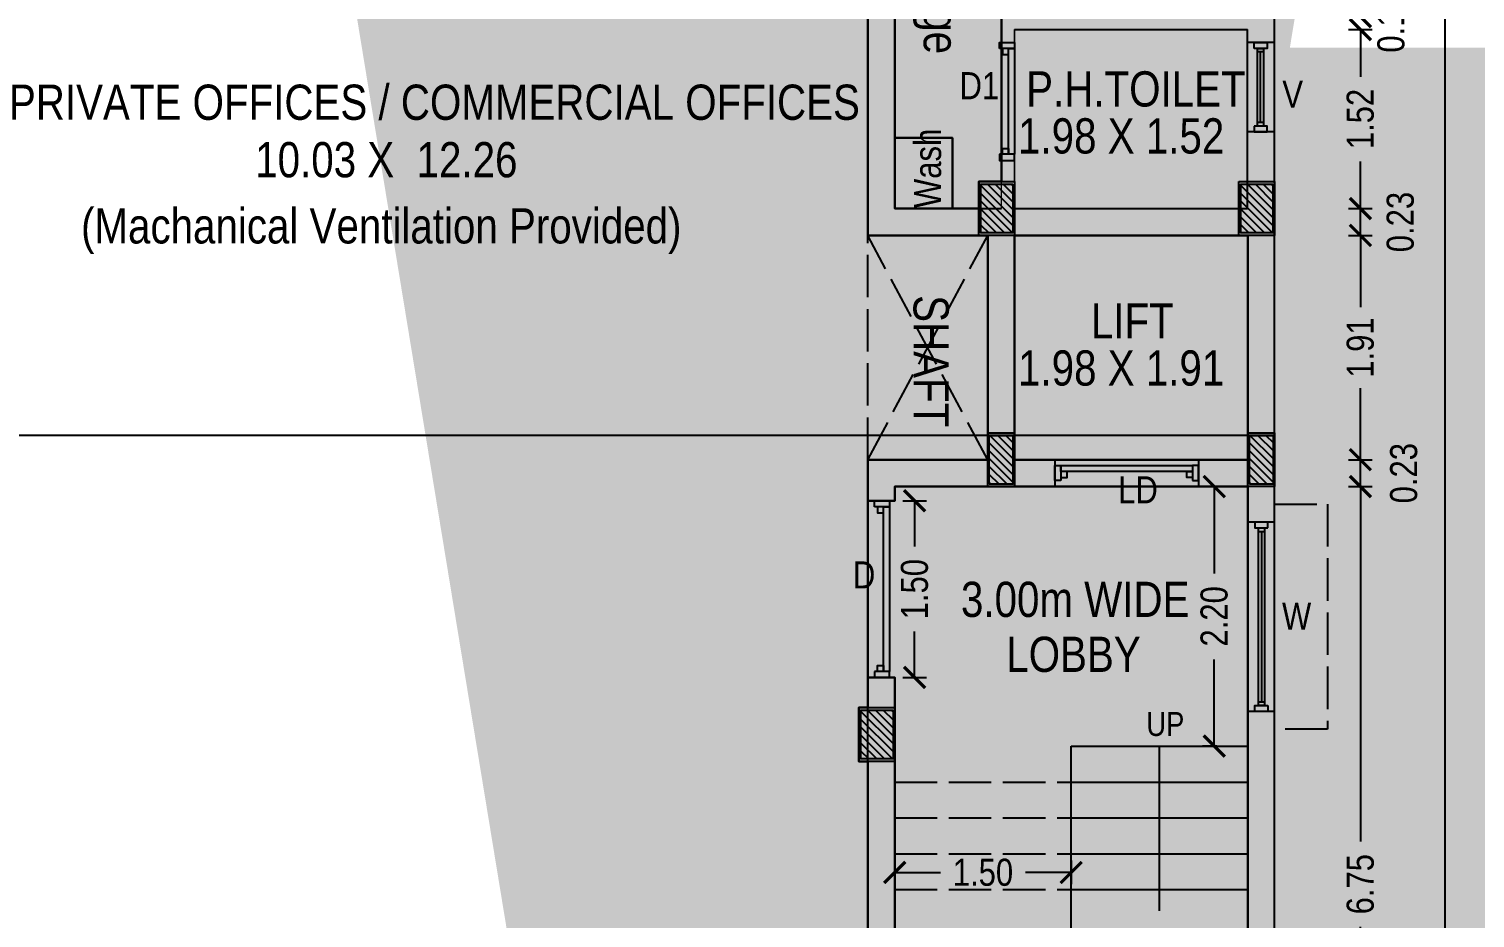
# Model space of a CAD drawing. Header units: metres. Extents: x 144 to 1259, y -1474 to -210.
# Drawn here: x 1175.28 to 1187.57, y -1179.01 to -1171.45 of the extents above; entities that cross this region are included whole.
import ezdxf

# ---------------------------------------------------------------- set-up
doc = ezdxf.new("R2010")
doc.units = ezdxf.units.M
doc.linetypes.add('ACAD_ISO02W100', pattern=[15, 12, -3])
for name, color, linetype, lineweight in [('_0', 7, 'Continuous', 5), ('BLK_1_FLR_1_SP_WC', 233, 'Continuous', 5), ('BLK_1_FLR_1_WASH', 56, 'Continuous', 5)]:
    doc.layers.add(name, color=color, linetype=linetype, lineweight=lineweight)
for name, color, linetype in [('BLK_1_FLR_1_AC_ROOM', 2, 'Continuous'), ('BLK_1_FLR_1_BLT_UP_AREA', 1, 'Continuous'), ('BLK_1_FLR_1_CARPET_AREA', 10, 'Continuous'), ('BLK_1_FLR_1_EXIT_WIDTH_DOOR', 2, 'Continuous'), ('BLK_1_FLR_3_BATH_HT', 205, 'Continuous'), ('wall', 2, 'Continuous')]:
    doc.layers.add(name, color=color, linetype=linetype)
doc.layers.add('BLK_1_FLR_1_DA_LIFT_1', color=30, linetype='Continuous', plot=False)
doc.styles.add('RS1', font='romans.shx', dxfattribs={"width": 0.75})
doc.styles.get("Standard").update_dxf_attribs({"font": 'swissck.ttf'})
doc.styles.add('STYLE1', font='swissck.ttf', dxfattribs={"height": 0.23})
doc.dimstyles.new('DIM-25', dxfattribs={"dimscale": 0.25, "dimtxt": 200, "dimasz": 100, "dimexe": 25, "dimexo": 25, "dimgap": 35, "dimtad": 1, "dimdec": 0, "dimrnd": 5, "dimzin": 0, "dimdsep": 46, "dimtxsty": 'RS1', "dimblk": 'ARCHTICK', "dimcen": 100, "dimdle": 25, "dimclrd": 8, "dimclre": 8, "dimclrt": 4, "dimadec": 0, "dimazin": 0, "dimtfac": 0.5, "dimtdec": 0, "dimtmove": 1, "dimatfit": 0, "dimfxl": 0, "dimfrac": 1, "dimtolj": 1, "dimtzin": 0, "dimarcsym": 0})
doc.dimstyles.get("Standard").update_dxf_attribs({"dimtxt": 0.23, "dimasz": 0.18, "dimexe": 0.1, "dimexo": 0, "dimgap": 0.09, "dimtad": 0, "dimzin": 0, "dimdsep": 46, "dimtxsty": 'STYLE1', "dimblk": 'ARCHTICK', "dimcen": 0.09, "dimadec": 0, "dimazin": 0, "dimtfac": 1, "dimtofl": 0, "dimtmove": 2, "dimatfit": 3, "dimfxl": 0, "dimtolj": 1, "dimtzin": 0, "dimarcsym": 0})

# ---------------------------------------------------------------- blocks, each defined once
blk = doc.blocks.new('_ArchTick')
at = {"color": 0, "const_width": 0.15}
blk.add_lwpolyline([(-0.5, -0.5), (0.5, 0.5)], dxfattribs=at)
blk = doc.blocks.new('*D170')
at = {"color": 0, "lineweight": -2}
for p, q in [((1186.492, -1175.341), (1186.692, -1175.341)), ((1186.592, -1175.341), (1186.592, -1178.355)), ((1186.592, -1182.094), (1186.592, -1179.081)), ((1186.492, -1182.094), (1186.692, -1182.094))]:
    blk.add_line(p, q, dxfattribs=at)
at = {"layer": 'Defpoints', "color": 0}
for p in [(1185.635, -1175.341), (1185.635, -1182.094), (1186.592, -1182.094)]:
    blk.add_point(p, dxfattribs=at)
at = {"color": 0, "lineweight": -2, "xscale": 0.18, "yscale": 0.18, "zscale": 0.18}
for p, rotation in [((1186.592, -1175.341), 90), ((1186.592, -1182.094), 270)]:
    blk.add_blockref('_ArchTick', p, dxfattribs=dict(at, rotation=rotation))
at = {"color": 0, "insert": (1186.592, -1178.718), "char_height": 0.23, "attachment_point": 5, "rotation": 90, "style": 'STYLE1'}
blk.add_mtext('\\A1;6.75', dxfattribs=at)
blk = doc.blocks.new('*D153')
at = {"color": 0, "lineweight": -2}
for p, q in [((1186.492, -1175.113), (1186.692, -1175.113)), ((1186.592, -1175.341), (1186.592, -1175.113)), ((1186.492, -1175.341), (1186.692, -1175.341))]:
    blk.add_line(p, q, dxfattribs=at)
at = {"layer": 'Defpoints', "color": 0}
for p in [(1185.635, -1175.113), (1186.592, -1175.113), (1185.635, -1175.341)]:
    blk.add_point(p, dxfattribs=at)
at = {"color": 0, "lineweight": -2, "xscale": 0.18, "yscale": 0.18, "zscale": 0.18}
for p, rotation in [((1186.592, -1175.113), 90), ((1186.592, -1175.341), 270)]:
    blk.add_blockref('_ArchTick', p, dxfattribs=dict(at, rotation=rotation))
at = {"color": 0, "insert": (1186.961, -1175.227), "char_height": 0.23, "attachment_point": 5, "rotation": 90, "style": 'STYLE1'}
blk.add_mtext('\\A1;0.23', dxfattribs=at)
blk = doc.blocks.new('*D154')
at = {"color": 0, "lineweight": -2}
for p, q in [((1186.492, -1172.979), (1186.692, -1172.979)), ((1186.592, -1173.208), (1186.592, -1172.979)), ((1186.492, -1173.208), (1186.692, -1173.208))]:
    blk.add_line(p, q, dxfattribs=at)
at = {"layer": 'Defpoints', "color": 0}
for p in [(1185.633, -1172.979), (1186.592, -1172.979), (1185.635, -1173.208)]:
    blk.add_point(p, dxfattribs=at)
at = {"color": 0, "lineweight": -2, "xscale": 0.18, "yscale": 0.18, "zscale": 0.18}
for p, rotation in [((1186.592, -1172.979), 90), ((1186.592, -1173.208), 270)]:
    blk.add_blockref('_ArchTick', p, dxfattribs=dict(at, rotation=rotation))
at = {"color": 0, "insert": (1186.932, -1173.094), "char_height": 0.23, "attachment_point": 5, "rotation": 90, "style": 'STYLE1'}
blk.add_mtext('\\A1;0.23', dxfattribs=at)
blk = doc.blocks.new('*D160')
at = {"color": 0, "lineweight": -2}
for p, q in [((1187.213, -1158.774), (1187.413, -1158.774)), ((1187.313, -1158.774), (1187.313, -1170.103)), ((1187.313, -1182.324), (1187.313, -1170.996)), ((1187.213, -1182.324), (1187.413, -1182.324))]:
    blk.add_line(p, q, dxfattribs=at)
at = {"layer": 'Defpoints', "color": 0}
for p in [(1185.539, -1158.774), (1187.313, -1158.774), (1185.539, -1182.324)]:
    blk.add_point(p, dxfattribs=at)
at = {"color": 0, "lineweight": -2, "xscale": 0.18, "yscale": 0.18, "zscale": 0.18}
for p, rotation in [((1187.313, -1158.774), 90), ((1187.313, -1182.324), 270)]:
    blk.add_blockref('_ArchTick', p, dxfattribs=dict(at, rotation=rotation))
at = {"color": 0, "insert": (1187.313, -1170.549), "char_height": 0.23, "attachment_point": 5, "rotation": 90, "style": 'STYLE1'}
blk.add_mtext('\\A1;23.55', dxfattribs=at)
blk = doc.blocks.new('*D189')
at = {"color": 0, "lineweight": -2}
for p, q in [((1182.635, -1178.518), (1182.635, -1178.718)), ((1182.635, -1178.618), (1183.024, -1178.618)), ((1184.135, -1178.618), (1183.746, -1178.618)), ((1184.135, -1178.518), (1184.135, -1178.718))]:
    blk.add_line(p, q, dxfattribs=at)
at = {"layer": 'Defpoints', "color": 0}
for p in [(1182.635, -1178.46), (1184.135, -1178.46), (1182.635, -1178.618)]:
    blk.add_point(p, dxfattribs=at)
at = {"color": 0, "lineweight": -2, "xscale": 0.18, "yscale": 0.18, "zscale": 0.18, "rotation": 180}
blk.add_blockref('_ArchTick', (1182.635, -1178.618), dxfattribs=at)
at = {"color": 0, "lineweight": -2, "xscale": 0.18, "yscale": 0.18, "zscale": 0.18}
blk.add_blockref('_ArchTick', (1184.135, -1178.618), dxfattribs=at)
at = {"color": 0, "insert": (1183.385, -1178.618), "char_height": 0.23, "attachment_point": 5, "style": 'STYLE1'}
blk.add_mtext('\\A1;1.50', dxfattribs=at)
blk = doc.blocks.new('*D220')
at = {"layer": '_0', "color": 0, "lineweight": -2}
for p, q in [((1186.492, -1173.208), (1186.692, -1173.208)), ((1186.592, -1173.208), (1186.592, -1173.817)), ((1186.592, -1175.113), (1186.592, -1174.504)), ((1186.492, -1175.113), (1186.692, -1175.113))]:
    blk.add_line(p, q, dxfattribs=at)
at = {"layer": 'Defpoints', "color": 0}
for p in [(1185.635, -1173.208), (1185.635, -1175.113), (1186.592, -1175.113)]:
    blk.add_point(p, dxfattribs=at)
at = {"layer": '_0', "color": 0, "lineweight": -2, "xscale": 0.18, "yscale": 0.18, "zscale": 0.18}
for p, rotation in [((1186.592, -1173.208), 90), ((1186.592, -1175.113), 270)]:
    blk.add_blockref('_ArchTick', p, dxfattribs=dict(at, rotation=rotation))
at = {"layer": '_0', "color": 0, "insert": (1186.592, -1174.16), "char_height": 0.23, "attachment_point": 5, "rotation": 90, "style": 'STYLE1'}
blk.add_mtext('\\A1;1.91', dxfattribs=at)
blk = doc.blocks.new('*D221')
at = {"layer": '_0', "color": 0, "lineweight": -2}
for p, q in [((1186.492, -1171.459), (1186.692, -1171.459)), ((1186.592, -1171.459), (1186.592, -1171.86)), ((1186.592, -1172.979), (1186.592, -1172.579)), ((1186.492, -1172.979), (1186.692, -1172.979))]:
    blk.add_line(p, q, dxfattribs=at)
at = {"layer": 'Defpoints', "color": 0}
for p in [(1185.633, -1171.459), (1186.592, -1171.459), (1185.633, -1172.979)]:
    blk.add_point(p, dxfattribs=at)
at = {"layer": '_0', "color": 0, "lineweight": -2, "xscale": 0.18, "yscale": 0.18, "zscale": 0.18}
for p, rotation in [((1186.592, -1171.459), 90), ((1186.592, -1172.979), 270)]:
    blk.add_blockref('_ArchTick', p, dxfattribs=dict(at, rotation=rotation))
at = {"layer": '_0', "color": 0, "insert": (1186.592, -1172.219), "char_height": 0.23, "attachment_point": 5, "rotation": 90, "style": 'STYLE1'}
blk.add_mtext('\\A1;1.52', dxfattribs=at)
blk = doc.blocks.new('*D222')
at = {"layer": '_0', "color": 0, "lineweight": -2}
for p, q in [((1186.592, -1171.349), (1186.592, -1171.169)), ((1186.492, -1171.349), (1186.692, -1171.349)), ((1186.492, -1171.459), (1186.692, -1171.459)), ((1186.592, -1171.459), (1186.592, -1171.639))]:
    blk.add_line(p, q, dxfattribs=at)
at = {"layer": 'Defpoints', "color": 0}
for p in [(1185.633, -1171.349), (1186.592, -1171.349), (1185.633, -1171.459)]:
    blk.add_point(p, dxfattribs=at)
at = {"layer": '_0', "color": 0, "lineweight": -2, "xscale": 0.18, "yscale": 0.18, "zscale": 0.18}
for p, rotation in [((1186.592, -1171.349), 270), ((1186.592, -1171.459), 90)]:
    blk.add_blockref('_ArchTick', p, dxfattribs=dict(at, rotation=rotation))
at = {"layer": '_0', "color": 0, "insert": (1186.853, -1171.399), "char_height": 0.23, "attachment_point": 5, "rotation": 90, "style": 'STYLE1'}
blk.add_mtext('\\A1;0.11', dxfattribs=at)
blk = doc.blocks.new('*D226')
at = {"layer": 'BLK_1_FLR_1_EXIT_WIDTH_DOOR', "color": 0, "lineweight": -2}
for p, q in [((1182.704, -1175.462), (1182.904, -1175.462)), ((1182.804, -1175.462), (1182.804, -1175.851)), ((1182.804, -1176.962), (1182.804, -1176.573)), ((1182.704, -1176.962), (1182.904, -1176.962))]:
    blk.add_line(p, q, dxfattribs=at)
at = {"layer": 'Defpoints', "color": 0}
for p in [(1182.635, -1175.462), (1182.804, -1175.462), (1182.635, -1176.962)]:
    blk.add_point(p, dxfattribs=at)
at = {"layer": 'BLK_1_FLR_1_EXIT_WIDTH_DOOR', "color": 0, "lineweight": -2, "xscale": 0.18, "yscale": 0.18, "zscale": 0.18}
for p, rotation in [((1182.804, -1175.462), 90), ((1182.804, -1176.962), 270)]:
    blk.add_blockref('_ArchTick', p, dxfattribs=dict(at, rotation=rotation))
at = {"layer": 'BLK_1_FLR_1_EXIT_WIDTH_DOOR', "color": 0, "insert": (1182.804, -1176.212), "char_height": 0.23, "attachment_point": 5, "rotation": 90, "style": 'STYLE1'}
blk.add_mtext('\\A1;1.50', dxfattribs=at)
blk = doc.blocks.new('*D258')
at = {"layer": '_0', "color": 0, "lineweight": -2}
for p, q in [((1185.373, -1175.341), (1185.25, -1175.341)), ((1185.35, -1175.341), (1185.35, -1176.078)), ((1185.35, -1177.545), (1185.35, -1176.809)), ((1185.373, -1177.545), (1185.25, -1177.545))]:
    blk.add_line(p, q, dxfattribs=at)
at = {"layer": 'Defpoints', "color": 0}
for p in [(1185.35, -1175.341), (1185.373, -1175.341), (1185.373, -1177.545)]:
    blk.add_point(p, dxfattribs=at)
at = {"layer": '_0', "color": 0, "lineweight": -2, "xscale": 0.18, "yscale": 0.18, "zscale": 0.18}
for p, rotation in [((1185.35, -1175.341), 90), ((1185.35, -1177.545), 270)]:
    blk.add_blockref('_ArchTick', p, dxfattribs=dict(at, rotation=rotation))
at = {"layer": '_0', "color": 0, "insert": (1185.35, -1176.443), "char_height": 0.23, "attachment_point": 5, "rotation": 90, "style": 'STYLE1'}
blk.add_mtext('\\A1;2.20', dxfattribs=at)

msp = doc.modelspace()

# ---------------------------------------------------------------- hatches: boundary and pattern name
at = {"ltscale": 30}
h = msp.add_hatch(dxfattribs=at)
h.set_pattern_fill('ANSI31', color=256, scale=0.381, angle=360, style=0)
h.set_pattern_definition([(135, (2405.845403, -997.57525), (0.0336759605, 0.0336759605), [])])
h.paths.add_polyline_path([(1183.639, -1172.772), (1183.367, -1172.772), (1183.366, -1173.187), (1183.639, -1173.187)])
h = msp.add_hatch(dxfattribs=at)
h.set_pattern_fill('ANSI31', color=256, scale=0.381, angle=360, style=0)
h.set_pattern_definition([(135, (2408.055203, -997.57525), (0.0336759605, 0.0336759605), [])])
h.paths.add_polyline_path([(1185.849, -1172.772), (1185.577, -1172.772), (1185.575, -1173.187), (1185.849, -1173.187)])
at = {"ltscale": 18}
h = msp.add_hatch(dxfattribs=at)
h.set_pattern_fill('ANSI31', color=256, scale=0.381, angle=180, style=0)
h.set_pattern_definition([(315, (-38.76715, -1350.51698), (-0.0336759605, -0.0336759605), [])])
h.paths.add_polyline_path([(1183.439, -1175.321), (1183.64, -1175.321), (1183.64, -1174.906), (1183.439, -1174.906)])
h = msp.add_hatch(dxfattribs=at)
h.set_pattern_fill('ANSI31', color=256, scale=0.381, angle=180, style=0)
h.set_pattern_definition([(315, (-36.55735, -1350.51698), (-0.0336759605, -0.0336759605), [])])
h.paths.add_polyline_path([(1185.649, -1175.321), (1185.85, -1175.321), (1185.85, -1174.906), (1185.649, -1174.906)])
at = {"ltscale": 30}
h = msp.add_hatch(dxfattribs=at)
h.set_pattern_fill('ANSI31', color=256, scale=0.381, angle=360, style=0)
h.set_pattern_definition([(135, (2404.826603, -1002.04255), (0.0336759605, 0.0336759605), [])])
h.paths.add_polyline_path([(1182.621, -1177.239), (1182.348, -1177.239), (1182.347, -1177.654), (1182.621, -1177.654)])

# ---------------------------------------------------------------- linework, layer by layer
at = {"linetype": 'Continuous', "lineweight": -3}
for p, q in [((1185.863, -1172.979), (1185.863, -1158.774)), ((1183.653, -1171.459), (1185.633, -1171.459)), ((1185.633, -1172.979), (1185.633, -1171.459)), ((1183.543, -1171.57), (1183.653, -1171.57)), ((1185.863, -1171.569), (1185.633, -1171.569)), ((1185.769, -1171.649), (1185.719, -1171.649)), ((1185.744, -1172.249), (1185.744, -1171.649)), ((1185.863, -1172.329), (1185.633, -1172.329)), ((1185.769, -1172.249), (1185.719, -1172.249)), ((1183.543, -1172.57), (1183.653, -1172.57)), ((1182.636, -1172.979), (1183.543, -1172.979)), ((1183.653, -1172.979), (1185.633, -1172.979)), ((1185.863, -1182.324), (1185.863, -1172.979)), ((1185.863, -1175.642), (1185.635, -1175.642)), ((1185.726, -1175.722), (1185.776, -1175.722)), ((1185.751, -1175.722), (1185.751, -1177.17)), ((1185.863, -1177.25), (1185.635, -1177.25)), ((1185.726, -1177.17), (1185.776, -1177.17))]:
    msp.add_line(p, q, dxfattribs=at)
at = {"linetype": 'ByBlock', "ltscale": 30}
for p, q in [((1182.406, -1173.208), (1183.425, -1173.208)), ((1183.425, -1175.113), (1183.425, -1173.208)), ((1183.653, -1175.113), (1183.653, -1173.208)), ((1183.653, -1173.208), (1185.635, -1173.208)), ((1185.635, -1175.113), (1185.635, -1173.208)), ((1182.406, -1175.113), (1183.425, -1175.113)), ((1182.406, -1175.462), (1182.406, -1175.113)), ((1183.653, -1175.113), (1183.997, -1175.113)), ((1185.217, -1175.113), (1185.635, -1175.113)), ((1182.635, -1175.341), (1183.997, -1175.341)), ((1182.635, -1175.462), (1182.635, -1175.341)), ((1185.217, -1175.341), (1185.635, -1175.341)), ((1185.635, -1175.341), (1185.635, -1182.094)), ((1182.406, -1175.462), (1182.635, -1175.462)), ((1182.406, -1176.962), (1182.635, -1176.962)), ((1182.406, -1182.094), (1182.406, -1176.962)), ((1182.635, -1182.094), (1182.635, -1176.962)), ((1184.135, -1180.593), (1184.135, -1177.545)), ((1184.135, -1177.545), (1185.635, -1177.545)), ((1184.135, -1177.85), (1185.635, -1177.85)), ((1184.135, -1178.155), (1185.635, -1178.155)), ((1184.135, -1178.46), (1185.635, -1178.46)), ((1184.135, -1178.764), (1185.635, -1178.764))]:
    msp.add_line(p, q, dxfattribs=at)
at = {"linetype": 'ACAD_ISO02W100', "ltscale": 0.03}
for p, q in [((1182.635, -1177.85), (1184.135, -1177.85)), ((1182.635, -1178.155), (1184.135, -1178.155)), ((1182.635, -1178.46), (1184.135, -1178.46)), ((1182.635, -1178.764), (1184.135, -1178.764))]:
    msp.add_line(p, q, dxfattribs=at)
at = {"ltscale": 10}
for points in [[(1183.526, -1171.621), (1183.526, -1171.57), (1183.653, -1171.57), (1183.653, -1171.621)], [(1183.552, -1171.621), (1183.552, -1171.672), (1183.603, -1171.672), (1183.603, -1171.621)], [(1183.653, -1172.519), (1183.603, -1172.519), (1183.603, -1171.621), (1183.653, -1171.621)], [(1183.552, -1172.519), (1183.552, -1172.469), (1183.603, -1172.469), (1183.603, -1172.519)], [(1183.526, -1172.519), (1183.526, -1172.57), (1183.653, -1172.57), (1183.653, -1172.519)], [(1184.048, -1175.289), (1183.997, -1175.289), (1183.997, -1175.162), (1184.048, -1175.162)], [(1185.166, -1175.162), (1185.166, -1175.213), (1184.048, -1175.213), (1184.048, -1175.162)], [(1185.166, -1175.289), (1185.217, -1175.289), (1185.217, -1175.162), (1185.166, -1175.162)], [(1184.048, -1175.264), (1184.099, -1175.264), (1184.099, -1175.213), (1184.048, -1175.213)], [(1185.166, -1175.264), (1185.116, -1175.264), (1185.116, -1175.213), (1185.166, -1175.213)], [(1182.464, -1175.513), (1182.464, -1175.462), (1182.591, -1175.462), (1182.591, -1175.513)], [(1182.49, -1175.513), (1182.49, -1175.563), (1182.541, -1175.563), (1182.541, -1175.513)], [(1182.591, -1176.911), (1182.541, -1176.911), (1182.541, -1175.513), (1182.591, -1175.513)], [(1182.49, -1176.911), (1182.49, -1176.86), (1182.541, -1176.86), (1182.541, -1176.911)], [(1182.464, -1176.911), (1182.464, -1176.962), (1182.591, -1176.962), (1182.591, -1176.911)]]:
    msp.add_lwpolyline(points, close=True, dxfattribs=at)
at = {"linetype": 'Continuous', "lineweight": -3}
for points in [[(1185.689, -1171.619), (1185.689, -1171.569), (1185.799, -1171.569), (1185.799, -1171.619)], [(1185.769, -1172.279), (1185.719, -1172.279), (1185.719, -1171.619), (1185.769, -1171.619)], [(1185.689, -1172.279), (1185.689, -1172.329), (1185.799, -1172.329), (1185.799, -1172.279)], [(1185.806, -1175.692), (1185.806, -1175.642), (1185.696, -1175.642), (1185.696, -1175.692)], [(1185.726, -1175.692), (1185.776, -1175.692), (1185.776, -1177.2), (1185.726, -1177.2)], [(1185.806, -1177.2), (1185.806, -1177.25), (1185.696, -1177.25), (1185.696, -1177.2)]]:
    msp.add_lwpolyline(points, close=True, dxfattribs=at)
msp.add_lwpolyline([(1183.126, -1172.379), (1183.126, -1172.979), (1182.636, -1172.979), (1182.636, -1172.379)], close=True)
at = {"ltscale": 30}
for points in [[(1183.349, -1172.751), (1183.653, -1172.751), (1183.653, -1173.208), (1183.349, -1173.208)], [(1183.639, -1172.772), (1183.639, -1173.187), (1183.366, -1173.187), (1183.367, -1172.772)], [(1185.558, -1172.751), (1185.863, -1172.751), (1185.863, -1173.208), (1185.558, -1173.208)], [(1185.849, -1172.772), (1185.849, -1173.187), (1185.575, -1173.187), (1185.577, -1172.772)], [(1182.33, -1177.218), (1182.635, -1177.218), (1182.635, -1177.675), (1182.33, -1177.675)], [(1182.621, -1177.239), (1182.621, -1177.654), (1182.347, -1177.654), (1182.348, -1177.239)]]:
    msp.add_lwpolyline(points, close=True, dxfattribs=at)
at = {"linetype": 'ACAD_ISO02W100', "ltscale": 0.03}
for points in [[(1182.406, -1175.113), (1182.406, -1173.208)], [(1182.406, -1175.113), (1183.425, -1173.208)], [(1183.425, -1175.113), (1182.406, -1173.208)], [(1185.863, -1175.642), (1185.863, -1175.49), (1186.313, -1175.49), (1186.313, -1177.402), (1185.863, -1177.402), (1185.863, -1177.25)]]:
    msp.add_lwpolyline(points, dxfattribs=at)
at = {"ltscale": 18}
for points in [[(1183.425, -1174.884), (1183.653, -1174.884), (1183.653, -1175.341), (1183.425, -1175.341)], [(1183.439, -1175.321), (1183.439, -1174.906), (1183.64, -1174.906), (1183.64, -1175.321)], [(1185.635, -1174.884), (1185.863, -1174.884), (1185.863, -1175.341), (1185.635, -1175.341)], [(1185.649, -1175.321), (1185.649, -1174.906), (1185.85, -1174.906), (1185.85, -1175.321)]]:
    msp.add_lwpolyline(points, close=True, dxfattribs=at)
at = {"linetype": 'ByBlock', "ltscale": 30}
for points in [[(1183.997, -1175.113), (1183.997, -1175.341)], [(1185.217, -1175.113), (1185.217, -1175.341)]]:
    msp.add_lwpolyline(points, dxfattribs=at)
at = {"layer": '_0'}
for p, q in [((1182.406, -1168.112), (1182.406, -1173.208)), ((1182.636, -1168.112), (1182.636, -1172.979)), ((1183.543, -1171.57), (1183.543, -1171.239)), ((1183.653, -1171.57), (1183.653, -1171.459)), ((1183.543, -1172.979), (1183.543, -1172.57)), ((1183.653, -1172.979), (1183.653, -1172.57))]:
    msp.add_line(p, q, dxfattribs=at)
at = {"layer": 'BLK_1_FLR_1_AC_ROOM', "color": 2, "lineweight": 30}
msp.add_lwpolyline([(1172.448, -1182.093), (1182.33, -1182.094), (1182.33, -1181.867), (1182.406, -1181.867), (1182.406, -1177.675), (1182.33, -1177.675), (1182.33, -1177.218), (1182.406, -1177.218), (1182.406, -1175.113), (1183.425, -1175.113), (1183.425, -1174.884), (1183.425, -1173.208), (1183.349, -1173.208), (1182.406, -1173.208), (1182.406, -1168.112)], dxfattribs=at)
at = {"layer": 'BLK_1_FLR_1_BLT_UP_AREA', "color": 18}
msp.add_lwpolyline([(1185.863, -1182.324), (1185.863, -1158.774), (1166.047, -1158.774), (1166.047, -1170.06), (1172.143, -1170.06), (1172.143, -1182.324)], close=True, dxfattribs=at)
at = {"layer": 'BLK_1_FLR_1_CARPET_AREA', "color": 18, "lineweight": 30}
for points in [[(1185.635, -1181.867), (1185.635, -1175.341), (1185.217, -1175.341), (1182.635, -1175.341), (1182.635, -1175.462), (1182.406, -1175.462), (1182.406, -1175.113), (1183.425, -1175.113), (1183.425, -1174.884), (1183.425, -1173.208), (1183.349, -1173.208), (1182.406, -1173.208), (1182.406, -1168.112)], [(1182.636, -1168.112), (1182.636, -1172.979), (1183.349, -1172.979), (1183.349, -1172.751), (1183.543, -1172.751), (1183.543, -1168.112)], [(1182.406, -1181.867), (1182.406, -1177.675), (1182.33, -1177.675), (1182.33, -1177.218), (1182.406, -1177.218), (1182.406, -1176.962), (1182.635, -1176.962), (1182.635, -1182.094)]]:
    msp.add_lwpolyline(points, dxfattribs=at)
at = {"layer": 'BLK_1_FLR_1_DA_LIFT_1', "lineweight": 30}
msp.add_lwpolyline([(1183.653, -1175.113), (1185.635, -1175.113), (1185.635, -1173.208), (1183.653, -1173.208)], close=True, dxfattribs=at)
at = {"layer": 'BLK_1_FLR_1_SP_WC', "color": 233}
msp.add_lwpolyline([(1183.653, -1172.979), (1185.633, -1172.979), (1185.633, -1171.459), (1183.653, -1171.459)], close=True, dxfattribs=at)
at = {"layer": 'BLK_1_FLR_1_WASH', "color": 55, "lineweight": 30}
msp.add_lwpolyline([(1183.126, -1172.979), (1183.126, -1172.379), (1182.636, -1172.379), (1182.636, -1172.979)], close=True, dxfattribs=at)
at = {"layer": 'BLK_1_FLR_3_BATH_HT'}
msp.add_lwpolyline([(1172.143, -1182.324), (1185.863, -1182.324), (1185.863, -1174.906), (1172.143, -1174.906)], close=True, dxfattribs=at)

# ---------------------------------------------------------------- texts
at = {"lineweight": 30}
for s, p in [('0.91m wide passage', (1182.881, -1168.526)), ('SHAFT', (1182.795, -1173.715))]:
    msp.add_text(s, height=0.299, rotation=270, dxfattribs=at).set_placement(p)
at = {"style": 'STYLE1'}
for s, p in [('D1', (1183.186, -1172.051)), ('V', (1185.929, -1172.124)), ('LD', (1184.534, -1175.483)), ('D', (1182.28, -1176.206)), ('W', (1185.926, -1176.556))]:
    msp.add_text(s, height=0.23, dxfattribs=at).set_placement(p)
at = {"lineweight": 30}
for s, height, p in [('P.H.TOILET', 0.299, (1183.752, -1172.113)), ('PRIVATE OFFICES / COMMERCIAL OFFICES', 0.299, (1175.108, -1172.226)), ('1.98 X 1.52', 0.299, (1183.683, -1172.512)), ('10.03 X  12.26', 0.299, (1177.201, -1172.714)), ('(Machanical Ventilation Provided)', 0.299, (1175.721, -1173.276)), ('LIFT', 0.299, (1184.302, -1174.083)), ('1.98 X 1.91', 0.299, (1183.683, -1174.483)), ('3.00m WIDE ', 0.299, (1183.198, -1176.448)), ('LOBBY', 0.299, (1183.583, -1176.915)), ('UP', 0.2032, (1184.773, -1177.459))]:
    msp.add_text(s, height=height, dxfattribs=at).set_placement(p)
at = {"style": 'STYLE1'}
msp.add_text('Wash', height=0.23, rotation=90, dxfattribs=at).set_placement((1183.029, -1172.975))

# ---------------------------------------------------------------- dimensions: what is measured, and where the dimension line sits
for base, p1, p2, angle, picture, middle in [((1187.313, -1158.774), (1185.539, -1182.324), (1185.539, -1158.774), 90, '*D160', (1187.313, -1170.549)), ((1186.592, -1182.094), (1185.635, -1175.341), (1185.635, -1182.094), 270, '*D170', (1186.592, -1178.718))]:
    dim = msp.add_linear_dim(base=base, p1=p1, p2=p2, angle=angle, dimstyle='Standard')
    dim.commit()
    dim.dimension.update_dxf_attribs({"geometry": picture, "text_midpoint": middle})
for base, p1, p2, picture, middle in [((1186.592, -1172.979), (1185.635, -1173.208), (1185.633, -1172.979), '*D154', (1186.932, -1173.094)), ((1186.592, -1175.113), (1185.635, -1175.341), (1185.635, -1175.113), '*D153', (1186.961, -1175.227))]:
    dim = msp.add_linear_dim(base=base, p1=p1, p2=p2, angle=270, dimstyle='Standard')
    dim.commit()
    dim.dimension.update_dxf_attribs({"geometry": picture, "text_midpoint": middle, "dimtype": 160})
dim = msp.add_linear_dim(base=(1182.635, -1178.618), p1=(1184.135, -1178.46), p2=(1182.635, -1178.46), dimstyle='Standard')
dim.commit()
dim.dimension.update_dxf_attribs({"geometry": '*D189', "text_midpoint": (1183.385, -1178.618)})
at = {"layer": '_0'}
dim = msp.add_linear_dim(base=(1186.592, -1171.349), p1=(1185.633, -1171.459), p2=(1185.633, -1171.349), angle=270, dimstyle='Standard', dxfattribs=at)
dim.commit()
dim.dimension.update_dxf_attribs({"geometry": '*D222', "text_midpoint": (1186.853, -1171.399), "dimtype": 160})
for base, p1, p2, angle, picture, middle in [((1186.592, -1171.459), (1185.633, -1172.979), (1185.633, -1171.459), 270, '*D221', (1186.592, -1172.219)), ((1186.59158, -1175.11292), (1185.63463, -1173.20786), (1185.63463, -1175.11292), 90, '*D220', (1186.59158, -1174.16039)), ((1185.35, -1175.341), (1185.373, -1177.545), (1185.373, -1175.341), 90, '*D258', (1185.35, -1176.443))]:
    dim = msp.add_linear_dim(base=base, p1=p1, p2=p2, angle=angle, dimstyle='Standard', dxfattribs=at)
    dim.commit()
    dim.dimension.update_dxf_attribs({"geometry": picture, "text_midpoint": middle})
at = {"layer": 'BLK_1_FLR_1_EXIT_WIDTH_DOOR'}
dim = msp.add_linear_dim(base=(1182.804, -1175.462), p1=(1182.635, -1176.962), p2=(1182.635, -1175.462), angle=90, dimstyle='Standard', dxfattribs=at)
dim.commit()
dim.dimension.update_dxf_attribs({"geometry": '*D226', "text_midpoint": (1182.804, -1176.212)})

# ---------------------------------------------------------------- leaders
msp.add_leader([(1184.885, -1178.945), (1184.885, -1177.545)], dimstyle='Standard', override={"dimgap": 0.09, "dimtad": 0})
at = {"layer": 'wall', "color": 7, "ltscale": 15}
for points in [[(1182.05, -1195.597), (1182.05, -1194.911), (1181.989, -1194.911)], [(1185.898, -1196.613), (1185.898, -1196.461), (1186.144, -1196.461)]]:
    msp.add_leader(points, dimstyle='DIM-25', dxfattribs=at)

doc.saveas('drawing.dxf')
